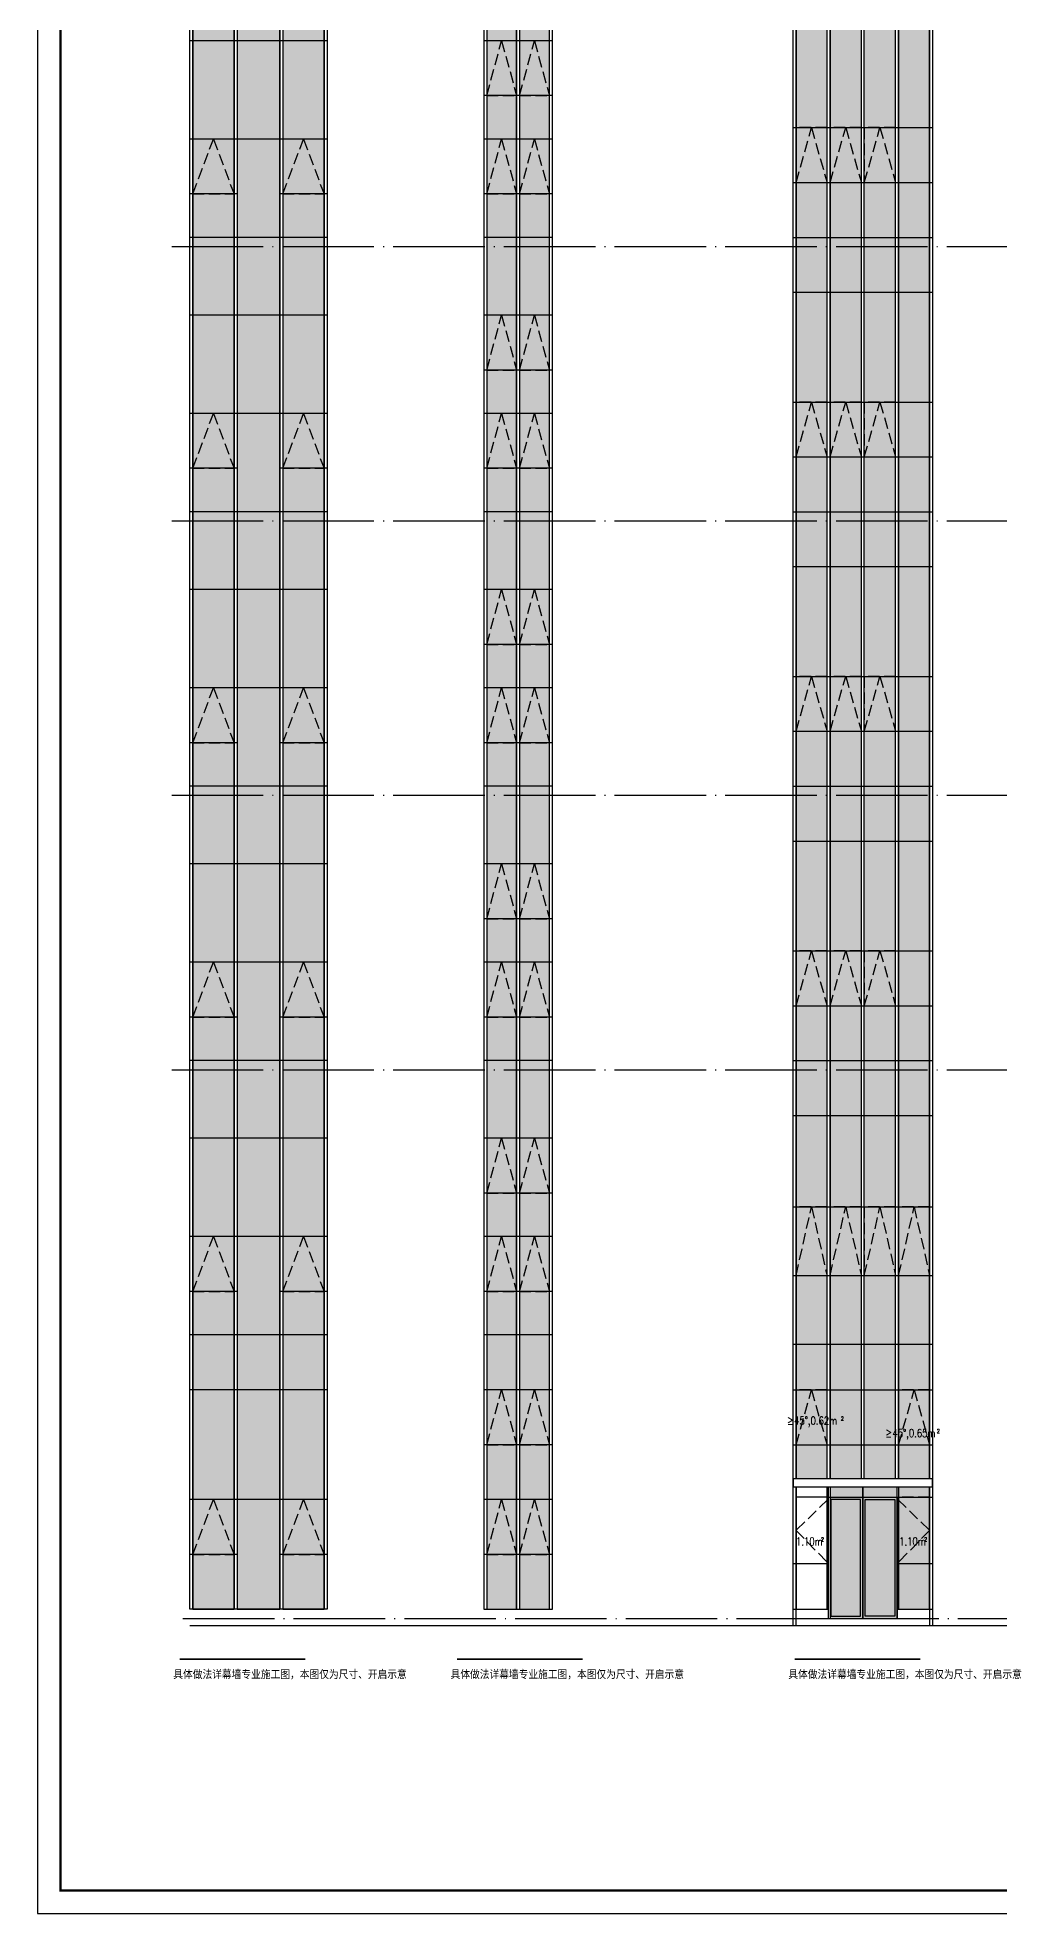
# Model space of a CAD drawing. Extents: x 6843040 to 15500510, y -6507076 to -4940511.
# Drawn here: x 7710620 to 7731645, y -6279856 to -6238834 of the extents above; entities that cross this region are included whole.
import ezdxf

# ---------------------------------------------------------------- set-up
doc = ezdxf.new("R2010")
doc.units = 0
doc.header["$LTSCALE"] = 1000
doc.header["$MEASUREMENT"] = 0
doc.linetypes.add('DASH', pattern=[0.35, 0.25, -0.1])
doc.linetypes.add('DOTE', pattern=[2.42, 2, -0.2, 0.02, -0.2])
for name, color, linetype in [('DIM_SYMB', 3, 'Continuous'), ('DOTE', 8, 'DOTE'), ('E_LINE_1', 1, 'Continuous'), ('LT-玻璃', 4, 'Continuous'), ('LT-铝板', 31, 'Continuous'), ('PUB_HACTH', 8, 'Continuous'), ('PUB_TEXT', 7, 'Continuous'), ('PUB_TITLE', 4, 'Continuous'), ('WINDOW', 4, 'Continuous')]:
    doc.layers.add(name, color=color, linetype=linetype)
doc.styles.add('_HZTXT', font='SIMPLEX', dxfattribs={"width": 0.9, "bigfont": 'HZTXT'})

msp = doc.modelspace()

# ---------------------------------------------------------------- hatches: boundary and pattern name
at = {"layer": 'PUB_HACTH'}
h = msp.add_hatch(dxfattribs=at)
h.set_pattern_fill('玻璃1', color=256, scale=150, style=0)
h.set_pattern_definition([(45, (-93238.1, -11048.2), (-734.82537, 734.82537), [336, -864]), (45, (-93094.1, -10988.2), (-734.82537, 734.82537), [144, -1056]), (45, (-93238.1, -10988.2), (-734.82537, 734.82537), [240, -960]), (45, (-93166.1, -11048.2), (806.10173, -806.10173), [300, -900]), (45, (-93238.1, -11108.2), (-734.82537, 734.82537), [480, -720]), (45, (-93238.1, -10928.2), (-734.82537, 734.82537), [120, -1080])])
h.paths.add_polyline_path([(7714012.5, -6273204.7), (7714915, -6273204.7), (7714915, -6224304.7), (7714012.5, -6224304.7)])
h = msp.add_hatch(dxfattribs=at)
h.set_pattern_fill('玻璃1', color=256, scale=150, style=0)
h.set_pattern_definition([(45, (-92238.1, -11048.2), (-734.82537, 734.82537), [336, -864]), (45, (-92094.1, -10988.2), (-734.82537, 734.82537), [144, -1056]), (45, (-92238.1, -10988.2), (-734.82537, 734.82537), [240, -960]), (45, (-92166.1, -11048.2), (806.10173, -806.10173), [300, -900]), (45, (-92238.1, -11108.2), (-734.82537, 734.82537), [480, -720]), (45, (-92238.1, -10928.2), (-734.82537, 734.82537), [120, -1080])])
h.paths.add_polyline_path([(7714980, -6273204.7), (7715915, -6273204.7), (7715915, -6224304.7), (7714980, -6224304.7)])
h = msp.add_hatch(dxfattribs=at)
h.set_pattern_fill('玻璃1', color=256, scale=150, style=0)
h.set_pattern_definition([(45, (-91270.6, -11048.2), (-734.82537, 734.82537), [336, -864]), (45, (-91126.6, -10988.2), (-734.82537, 734.82537), [144, -1056]), (45, (-91270.6, -10988.2), (-734.82537, 734.82537), [240, -960]), (45, (-91198.6, -11048.2), (806.10173, -806.10173), [300, -900]), (45, (-91270.6, -11108.2), (-734.82537, 734.82537), [480, -720]), (45, (-91270.6, -10928.2), (-734.82537, 734.82537), [120, -1080])])
h.paths.add_polyline_path([(7715980, -6273204.7), (7716882.5, -6273204.7), (7716882.5, -6224304.7), (7715980, -6224304.7)])
h = msp.add_hatch(dxfattribs=at)
h.set_pattern_fill('玻璃1', color=256, scale=150, style=0)
h.set_pattern_definition([(45, (-86780.6, -11048.2), (-734.82537, 734.82537), [336, -864]), (45, (-86636.6, -10988.2), (-734.82537, 734.82537), [144, -1056]), (45, (-86780.6, -10988.2), (-734.82537, 734.82537), [240, -960]), (45, (-86708.6, -11048.2), (806.10173, -806.10173), [300, -900]), (45, (-86780.6, -11108.2), (-734.82537, 734.82537), [480, -720]), (45, (-86780.6, -10928.2), (-734.82537, 734.82537), [120, -1080])])
h.paths.add_polyline_path([(7720437.6, -6273204.7), (7721090.1, -6273204.7), (7721090.1, -6224304.7), (7720437.6, -6224304.7)])
h = msp.add_hatch(dxfattribs=at)
h.set_pattern_fill('玻璃1', color=256, scale=150, style=0)
h.set_pattern_definition([(45, (-86063.1, -11048.2), (-734.82537, 734.82537), [336, -864]), (45, (-85919.1, -10988.2), (-734.82537, 734.82537), [144, -1056]), (45, (-86063.1, -10988.2), (-734.82537, 734.82537), [240, -960]), (45, (-85991, -11048.2), (806.10173, -806.10173), [300, -900]), (45, (-86063.1, -11108.2), (-734.82537, 734.82537), [480, -720]), (45, (-86063.1, -10928.2), (-734.82537, 734.82537), [120, -1080])])
h.paths.add_polyline_path([(7721155.1, -6273204.7), (7721807.6, -6273204.7), (7721807.6, -6224304.7), (7721155.1, -6224304.7)])
h = msp.add_hatch(dxfattribs=at)
h.set_pattern_fill('玻璃1', color=256, scale=150, style=0)
h.set_pattern_definition([(45, (-79994.6, -11048.2), (-734.82537, 734.82537), [336, -864]), (45, (-79850.6, -10988.2), (-734.82537, 734.82537), [144, -1056]), (45, (-79994.6, -10988.2), (-734.82537, 734.82537), [240, -960]), (45, (-79922.6, -11048.2), (806.10173, -806.10173), [300, -900]), (45, (-79994.6, -11108.2), (-734.82537, 734.82537), [480, -720]), (45, (-79994.6, -10928.2), (-734.82537, 734.82537), [120, -1080])])
h.paths.add_polyline_path([(7727198.5, -6270354.7), (7727876, -6270354.7), (7727876, -6224304.7), (7727198.5, -6224304.7)])
h = msp.add_hatch(dxfattribs=at)
h.set_pattern_fill('玻璃1', color=256, scale=150, style=0)
h.set_pattern_definition([(45, (-79252.1, -11048.2), (-734.82537, 734.82537), [336, -864]), (45, (-79108.1, -10988.2), (-734.82537, 734.82537), [144, -1056]), (45, (-79252.1, -10988.2), (-734.82537, 734.82537), [240, -960]), (45, (-79180.1, -11048.2), (806.10173, -806.10173), [300, -900]), (45, (-79252.1, -11108.2), (-734.82537, 734.82537), [480, -720]), (45, (-79252.1, -10928.2), (-734.82537, 734.82537), [120, -1080])])
h.paths.add_polyline_path([(7728658.5, -6270524.7), (7727941, -6270524.7), (7727941, -6273404.7), (7728658.5, -6273404.7)])
h.paths.add_polyline_path([(7727941, -6270354.7), (7728626, -6270354.7), (7728626, -6224304.7), (7727941, -6224304.7)])
h = msp.add_hatch(dxfattribs=at)
h.set_pattern_fill('玻璃1', color=256, scale=150, style=0)
h.set_pattern_definition([(45, (-78502.1, -11048.2), (-734.82537, 734.82537), [336, -864]), (45, (-78358.1, -10988.2), (-734.82537, 734.82537), [144, -1056]), (45, (-78502.1, -10988.2), (-734.82537, 734.82537), [240, -960]), (45, (-78430.1, -11048.2), (806.10173, -806.10173), [300, -900]), (45, (-78502.1, -11108.2), (-734.82537, 734.82537), [480, -720]), (45, (-78502.1, -10928.2), (-734.82537, 734.82537), [120, -1080])])
h.paths.add_polyline_path([(7729408.5, -6270524.7), (7728658.5, -6270524.7), (7728658.5, -6273404.7), (7729408.5, -6273404.7)])
h.paths.add_polyline_path([(7728691, -6270354.7), (7729376, -6270354.7), (7729376, -6224304.7), (7728691, -6224304.7)])
h = msp.add_hatch(dxfattribs=at)
h.set_pattern_fill('玻璃1', color=256, scale=150, style=0)
h.set_pattern_definition([(45, (-77752.1, -11048.2), (-734.82537, 734.82537), [336, -864]), (45, (-77608.1, -10988.2), (-734.82537, 734.82537), [144, -1056]), (45, (-77752.1, -10988.2), (-734.82537, 734.82537), [240, -960]), (45, (-77680.1, -11048.2), (806.10173, -806.10173), [300, -900]), (45, (-77752.1, -11108.2), (-734.82537, 734.82537), [480, -720]), (45, (-77752.1, -10928.2), (-734.82537, 734.82537), [120, -1080])])
h.paths.add_polyline_path([(7730118.5, -6270524.7), (7729441, -6270524.7), (7729441, -6273204.7), (7730118.5, -6273204.7)])
h.paths.add_polyline_path([(7729441, -6270354.7), (7730118.5, -6270354.7), (7730118.5, -6224304.7), (7729441, -6224304.7)])

# ---------------------------------------------------------------- linework, layer by layer
at = {"layer": 'DIM_SYMB', "const_width": 35}
for points in [[(7713725.7, -6274295.8), (7716475.2, -6274295.8)], [(7719785.6, -6274295.8), (7722535.1, -6274295.8)], [(7727168.9, -6274295.8), (7729918.3, -6274295.8)]]:
    msp.add_lwpolyline(points, dxfattribs=at)
at = {"layer": 'DOTE'}
for p, q in [((7713553, -6243404.7), (7745456.7, -6243404.7)), ((7713553, -6249404.7), (7745456.7, -6249404.7)), ((7713553, -6255404.7), (7745456.7, -6255404.7)), ((7713553, -6261404.7), (7745456.7, -6261404.7)), ((7713797.5, -6273404.7), (7745456.7, -6273404.7))]:
    msp.add_line(p, q, dxfattribs=at)
at = {"layer": 'E_LINE_1'}
msp.add_lwpolyline([(7713947.5, -6273554.7), (7745456.7, -6273554.7)], dxfattribs=at)
at = {"layer": 'LT-玻璃', "ltscale": 1000}
for p, q in [((7714915, -6224304.7), (7714915, -6273204.7)), ((7714980, -6224304.7), (7714980, -6273204.7)), ((7715915, -6224304.7), (7715915, -6273204.7)), ((7715980, -6224304.7), (7715980, -6273204.7)), ((7721090.1, -6224304.7), (7721090.1, -6273204.7)), ((7721155.1, -6224304.7), (7721155.1, -6273204.7)), ((7716947.5, -6238904.7), (7713947.5, -6238904.7)), ((7721872.6, -6238904.7), (7720372.6, -6238904.7)), ((7721872.6, -6240104.7), (7720372.6, -6240104.7)), ((7727133.5, -6240804.7), (7730183.5, -6240804.7)), ((7716947.5, -6241054.7), (7713947.5, -6241054.7)), ((7721872.6, -6241054.7), (7720372.6, -6241054.7)), ((7727133.5, -6242004.7), (7730183.5, -6242004.7)), ((7714980, -6242254.7), (7713947.5, -6242254.7)), ((7716947.5, -6242254.7), (7715915, -6242254.7)), ((7721872.6, -6242254.7), (7720372.6, -6242254.7)), ((7716947.5, -6243204.7), (7713947.5, -6243204.7)), ((7721872.6, -6243204.7), (7720372.6, -6243204.7)), ((7727133.5, -6243204.7), (7730183.5, -6243204.7)), ((7727133.5, -6244404.7), (7730183.5, -6244404.7)), ((7716947.5, -6244904.7), (7713947.5, -6244904.7)), ((7721872.6, -6244904.7), (7720372.6, -6244904.7)), ((7721872.6, -6246104.7), (7720372.6, -6246104.7)), ((7716947.5, -6247054.7), (7713947.5, -6247054.7)), ((7721872.6, -6247054.7), (7720372.6, -6247054.7)), ((7727133.5, -6246804.7), (7730183.5, -6246804.7)), ((7714980, -6248254.7), (7713947.5, -6248254.7)), ((7716947.5, -6248254.7), (7715915, -6248254.7)), ((7721872.6, -6248254.7), (7720372.6, -6248254.7)), ((7727133.5, -6248004.7), (7730183.5, -6248004.7)), ((7716947.5, -6249204.7), (7713947.5, -6249204.7)), ((7721872.6, -6249204.7), (7720372.6, -6249204.7)), ((7727133.5, -6249204.7), (7730183.5, -6249204.7)), ((7727133.5, -6250404.7), (7730183.5, -6250404.7)), ((7716947.5, -6250904.7), (7713947.5, -6250904.7)), ((7721872.6, -6250904.7), (7720372.6, -6250904.7)), ((7721872.6, -6252104.7), (7720372.6, -6252104.7)), ((7727133.5, -6252804.7), (7730183.5, -6252804.7)), ((7716947.5, -6253054.7), (7713947.5, -6253054.7)), ((7721872.6, -6253054.7), (7720372.6, -6253054.7)), ((7727133.5, -6254004.7), (7730183.5, -6254004.7)), ((7714980, -6254254.7), (7713947.5, -6254254.7)), ((7716947.5, -6254254.7), (7715915, -6254254.7)), ((7721872.6, -6254254.7), (7720372.6, -6254254.7)), ((7716947.5, -6255204.7), (7713947.5, -6255204.7)), ((7721872.6, -6255204.7), (7720372.6, -6255204.7)), ((7727133.5, -6255204.7), (7730183.5, -6255204.7)), ((7727133.5, -6256404.7), (7730183.5, -6256404.7)), ((7716947.5, -6256904.7), (7713947.5, -6256904.7)), ((7721872.6, -6256904.7), (7720372.6, -6256904.7)), ((7721872.6, -6258104.7), (7720372.6, -6258104.7)), ((7727133.5, -6258804.7), (7730183.5, -6258804.7)), ((7716947.5, -6259054.7), (7713947.5, -6259054.7)), ((7721872.6, -6259054.7), (7720372.6, -6259054.7)), ((7714980, -6260254.7), (7713947.5, -6260254.7)), ((7716947.5, -6260254.7), (7715915, -6260254.7)), ((7721872.6, -6260254.7), (7720372.6, -6260254.7)), ((7727133.5, -6260004.7), (7730183.5, -6260004.7)), ((7716947.5, -6261204.7), (7713947.5, -6261204.7)), ((7721872.6, -6261204.7), (7720372.6, -6261204.7)), ((7727133.5, -6261204.7), (7730183.5, -6261204.7)), ((7727133.5, -6262404.7), (7730183.5, -6262404.7)), ((7716947.5, -6262904.7), (7713947.5, -6262904.7)), ((7721872.6, -6262904.7), (7720372.6, -6262904.7)), ((7721872.6, -6264104.7), (7720372.6, -6264104.7)), ((7727133.5, -6264404.7), (7730183.5, -6264404.7)), ((7716947.5, -6265054.7), (7713947.5, -6265054.7)), ((7721872.6, -6265054.7), (7720372.6, -6265054.7)), ((7727133.5, -6265904.7), (7730183.5, -6265904.7)), ((7714980, -6266254.7), (7713947.5, -6266254.7)), ((7716947.5, -6266254.7), (7715915, -6266254.7)), ((7721872.6, -6266254.7), (7720372.6, -6266254.7)), ((7716947.5, -6267204.7), (7713947.5, -6267204.7)), ((7721872.6, -6267204.7), (7720372.6, -6267204.7)), ((7727133.5, -6267404.7), (7730183.5, -6267404.7)), ((7716947.5, -6268404.7), (7713947.5, -6268404.7)), ((7721872.6, -6268404.7), (7720372.6, -6268404.7)), ((7727133.5, -6268404.7), (7730183.5, -6268404.7)), ((7721872.6, -6269604.7), (7720372.6, -6269604.7)), ((7727133.5, -6269604.7), (7730183.5, -6269604.7)), ((7716947.5, -6270804.7), (7713947.5, -6270804.7)), ((7721872.6, -6270804.7), (7720372.6, -6270804.7)), ((7714980, -6272004.7), (7713947.5, -6272004.7)), ((7716947.5, -6272004.7), (7715915, -6272004.7)), ((7721872.6, -6272004.7), (7720372.6, -6272004.7)), ((7720372.6, -6273204.7), (7721872.6, -6273204.7))]:
    msp.add_line(p, q, dxfattribs=at)
at = {"layer": 'LT-玻璃'}
for p, q in [((7720372.6, -6224304.7), (7720372.6, -6273204.7)), ((7720437.6, -6224304.7), (7720437.6, -6273204.7)), ((7721807.6, -6273204.7), (7721807.6, -6224304.7)), ((7721872.6, -6273204.7), (7721872.6, -6224304.7))]:
    msp.add_line(p, q, dxfattribs=at)
at = {"layer": 'LT-铝板'}
msp.add_lwpolyline([(7727132.9, -6270524.7), (7730183.5, -6270524.7), (7730183.5, -6270354.7), (7727132.9, -6270354.7)], close=True, dxfattribs=at)
at = {"layer": 'PUB_HACTH'}
for points in [[(7714012.5, -6273204.7), (7714915, -6273204.7), (7714915, -6224304.7), (7714012.5, -6224304.7)], [(7714980, -6273204.7), (7715915, -6273204.7), (7715915, -6224304.7), (7714980, -6224304.7)], [(7715980, -6273204.7), (7716882.5, -6273204.7), (7716882.5, -6224304.7), (7715980, -6224304.7)], [(7720437.6, -6273204.7), (7721090.1, -6273204.7), (7721090.1, -6224304.7), (7720437.6, -6224304.7)], [(7721155.1, -6273204.7), (7721807.6, -6273204.7), (7721807.6, -6224304.7), (7721155.1, -6224304.7)]]:
    msp.add_lwpolyline(points, close=True, dxfattribs=at)
for points in [[(7727876, -6270354.7), (7727876, -6224304.7), (7727198.5, -6224304.7), (7727198.5, -6270354.7)], [(7728626, -6270354.7), (7728626, -6224304.7), (7727941, -6224304.7), (7727941, -6270354.7)], [(7730118.5, -6270354.7), (7730118.5, -6224304.7), (7729441, -6224304.7), (7729441, -6270354.7)], [(7727198.5, -6270524.7), (7727198.5, -6273204.7), (7727876, -6273204.7), (7727876, -6270524.7)], [(7727941, -6270524.7), (7727941, -6273404.7), (7728658.5, -6273404.7), (7728658.5, -6270524.7)], [(7728658.5, -6270524.7), (7728658.5, -6273404.7), (7729408.5, -6273404.7), (7729408.5, -6270524.7)], [(7729441, -6270524.7), (7729441, -6273204.7), (7730118.5, -6273204.7), (7730118.5, -6270524.7)]]:
    msp.add_lwpolyline(points, dxfattribs=at)
at = {"layer": 'PUB_TITLE'}
msp.add_lwpolyline([(7710619.9, -6279855.6), (7752669.9, -6279855.6), (7752669.9, -6220405.6), (7710619.9, -6220405.6)], close=True, dxfattribs=at)
at = {"layer": 'PUB_TITLE', "const_width": 50}
msp.add_lwpolyline([(7711119.9, -6279355.6), (7752169.9, -6279355.6), (7752169.9, -6221655.6), (7711119.9, -6221655.6)], close=True, dxfattribs=at)
at = {"layer": 'WINDOW'}
for p, q in [((7713947.5, -6273204.7), (7713947.5, -6224304.7)), ((7714012.5, -6273204.7), (7714012.5, -6224304.7)), ((7716882.5, -6224304.7), (7716882.5, -6273204.7)), ((7716947.5, -6224304.7), (7716947.5, -6273204.7)), ((7727133.5, -6273554.7), (7727133.5, -6224304.7)), ((7727198.5, -6270354.7), (7727198.5, -6224304.7)), ((7730118.5, -6224304.7), (7730118.5, -6270354.7)), ((7730183.5, -6224304.7), (7730183.5, -6273554.7)), ((7727198.5, -6273554.7), (7727198.5, -6270524.7)), ((7730118.5, -6270524.7), (7730118.5, -6273554.7)), ((7716947.5, -6273204.7), (7713947.5, -6273204.7))]:
    msp.add_line(p, q, dxfattribs=at)
for points in [[(7713947.5, -6273204.7), (7713947.5, -6224304.7), (7716947.5, -6224304.7), (7716947.5, -6273204.7)], [(7728608.5, -6270804.7), (7727958.5, -6270804.7), (7727958.5, -6273354.7), (7728608.5, -6273354.7)], [(7728708.5, -6270804.7), (7729358.5, -6270804.7), (7729358.5, -6273354.7), (7728708.5, -6273354.7)]]:
    msp.add_lwpolyline(points, close=True, dxfattribs=at)
for points in [[(7727876, -6270354.7), (7727876, -6224304.7)], [(7727941, -6270354.7), (7727941, -6224304.7)], [(7728626, -6270354.7), (7728626, -6224304.7)], [(7728691, -6270354.7), (7728691, -6224304.7)], [(7729376, -6270354.7), (7729376, -6224304.7)], [(7729441, -6270354.7), (7729441, -6224304.7)], [(7713947.5, -6267205.7), (7713947.5, -6262904.7)], [(7713947.5, -6267205.7), (7713947.5, -6262904.7)], [(7727908.5, -6273404.7), (7727908.5, -6270524.7)], [(7728658.5, -6273404.7), (7728658.5, -6270524.7)], [(7729408.5, -6273404.7), (7729408.5, -6270524.7)], [(7727908.5, -6270754.7), (7727198.5, -6270754.7)], [(7727908.5, -6273404.7), (7727908.5, -6270754.7), (7729408.5, -6270754.7), (7729408.5, -6273404.7)], [(7729408.5, -6270754.7), (7730184.2, -6270754.7)], [(7727133.5, -6272204.7), (7727908.5, -6272204.7)], [(7729408.5, -6272204.7), (7730184.2, -6272204.7)], [(7727133.5, -6273204.7), (7727908.5, -6273204.7)], [(7727908.5, -6273404.7), (7729408.5, -6273404.7)], [(7729408.5, -6273204.7), (7730184.2, -6273204.7)]]:
    msp.add_lwpolyline(points, dxfattribs=at)
at = {"layer": 'WINDOW', "color": 8, "linetype": 'DASH'}
for points in [[(7720437.6, -6240104.7), (7721090.1, -6240104.7), (7721090.1, -6238904.7), (7720437.6, -6238904.7)], [(7721155.1, -6240104.7), (7721807.6, -6240104.7), (7721807.6, -6238904.7), (7721155.1, -6238904.7)], [(7727198.5, -6242004.7), (7727876, -6242004.7), (7727876, -6240804.7), (7727198.5, -6240804.7)], [(7727941, -6242004.7), (7728626, -6242004.7), (7728626, -6240804.7), (7727941, -6240804.7)], [(7728691, -6242004.7), (7729376, -6242004.7), (7729376, -6240804.7), (7728691, -6240804.7)], [(7714012.5, -6242254.7), (7714915, -6242254.7), (7714915, -6241054.7), (7714012.5, -6241054.7)], [(7715980, -6242254.7), (7716882.5, -6242254.7), (7716882.5, -6241054.7), (7715980, -6241054.7)], [(7720437.6, -6242254.7), (7721090.1, -6242254.7), (7721090.1, -6241054.7), (7720437.6, -6241054.7)], [(7721155.1, -6242254.7), (7721807.6, -6242254.7), (7721807.6, -6241054.7), (7721155.1, -6241054.7)], [(7720437.6, -6246104.7), (7721090.1, -6246104.7), (7721090.1, -6244904.7), (7720437.6, -6244904.7)], [(7721155.1, -6246104.7), (7721807.6, -6246104.7), (7721807.6, -6244904.7), (7721155.1, -6244904.7)], [(7714012.5, -6248254.7), (7714915, -6248254.7), (7714915, -6247054.7), (7714012.5, -6247054.7)], [(7715980, -6248254.7), (7716882.5, -6248254.7), (7716882.5, -6247054.7), (7715980, -6247054.7)], [(7720437.6, -6248254.7), (7721090.1, -6248254.7), (7721090.1, -6247054.7), (7720437.6, -6247054.7)], [(7721155.1, -6248254.7), (7721807.6, -6248254.7), (7721807.6, -6247054.7), (7721155.1, -6247054.7)], [(7727198.5, -6248004.7), (7727876, -6248004.7), (7727876, -6246804.7), (7727198.5, -6246804.7)], [(7727941, -6248004.7), (7728626, -6248004.7), (7728626, -6246804.7), (7727941, -6246804.7)], [(7728691, -6248004.7), (7729376, -6248004.7), (7729376, -6246804.7), (7728691, -6246804.7)], [(7720437.6, -6252104.7), (7721090.1, -6252104.7), (7721090.1, -6250904.7), (7720437.6, -6250904.7)], [(7721155.1, -6252104.7), (7721807.6, -6252104.7), (7721807.6, -6250904.7), (7721155.1, -6250904.7)], [(7727198.5, -6254004.7), (7727876, -6254004.7), (7727876, -6252804.7), (7727198.5, -6252804.7)], [(7727941, -6254004.7), (7728626, -6254004.7), (7728626, -6252804.7), (7727941, -6252804.7)], [(7728691, -6254004.7), (7729376, -6254004.7), (7729376, -6252804.7), (7728691, -6252804.7)], [(7714012.5, -6254254.7), (7714915, -6254254.7), (7714915, -6253054.7), (7714012.5, -6253054.7)], [(7715980, -6254254.7), (7716882.5, -6254254.7), (7716882.5, -6253054.7), (7715980, -6253054.7)], [(7720437.6, -6254254.7), (7721090.1, -6254254.7), (7721090.1, -6253054.7), (7720437.6, -6253054.7)], [(7721155.1, -6254254.7), (7721807.6, -6254254.7), (7721807.6, -6253054.7), (7721155.1, -6253054.7)], [(7720437.6, -6258104.7), (7721090.1, -6258104.7), (7721090.1, -6256904.7), (7720437.6, -6256904.7)], [(7721155.1, -6258104.7), (7721807.6, -6258104.7), (7721807.6, -6256904.7), (7721155.1, -6256904.7)], [(7727198.5, -6260004.7), (7727876, -6260004.7), (7727876, -6258804.7), (7727198.5, -6258804.7)], [(7727941, -6260004.7), (7728626, -6260004.7), (7728626, -6258804.7), (7727941, -6258804.7)], [(7728691, -6260004.7), (7729376, -6260004.7), (7729376, -6258804.7), (7728691, -6258804.7)], [(7714012.5, -6260254.7), (7714915, -6260254.7), (7714915, -6259054.7), (7714012.5, -6259054.7)], [(7715980, -6260254.7), (7716882.5, -6260254.7), (7716882.5, -6259054.7), (7715980, -6259054.7)], [(7720437.6, -6260254.7), (7721090.1, -6260254.7), (7721090.1, -6259054.7), (7720437.6, -6259054.7)], [(7721155.1, -6260254.7), (7721807.6, -6260254.7), (7721807.6, -6259054.7), (7721155.1, -6259054.7)], [(7720437.6, -6264104.7), (7721090.1, -6264104.7), (7721090.1, -6262904.7), (7720437.6, -6262904.7)], [(7721155.1, -6264104.7), (7721807.6, -6264104.7), (7721807.6, -6262904.7), (7721155.1, -6262904.7)], [(7727198.5, -6265904.7), (7727876, -6265904.7), (7727876, -6264404.7), (7727198.5, -6264404.7)], [(7727941, -6265904.7), (7728626, -6265904.7), (7728626, -6264404.7), (7727941, -6264404.7)], [(7728691, -6265904.7), (7729376, -6265904.7), (7729376, -6264404.7), (7728691, -6264404.7)], [(7729441, -6265904.7), (7730118.5, -6265904.7), (7730118.5, -6264404.7), (7729441, -6264404.7)], [(7714012.5, -6266254.7), (7714915, -6266254.7), (7714915, -6265054.7), (7714012.5, -6265054.7)], [(7715980, -6266254.7), (7716882.5, -6266254.7), (7716882.5, -6265054.7), (7715980, -6265054.7)], [(7720437.6, -6266254.7), (7721090.1, -6266254.7), (7721090.1, -6265054.7), (7720437.6, -6265054.7)], [(7721155.1, -6266254.7), (7721807.6, -6266254.7), (7721807.6, -6265054.7), (7721155.1, -6265054.7)], [(7720437.6, -6269604.7), (7721090.1, -6269604.7), (7721090.1, -6268404.7), (7720437.6, -6268404.7)], [(7721155.1, -6269604.7), (7721807.6, -6269604.7), (7721807.6, -6268404.7), (7721155.1, -6268404.7)], [(7727198.5, -6269604.7), (7727876, -6269604.7), (7727876, -6268404.7), (7727198.5, -6268404.7)], [(7729441, -6269604.7), (7730118.5, -6269604.7), (7730118.5, -6268404.7), (7729441, -6268404.7)], [(7714012.5, -6272004.7), (7714915, -6272004.7), (7714915, -6270804.7), (7714012.5, -6270804.7)], [(7715980, -6272004.7), (7716882.5, -6272004.7), (7716882.5, -6270804.7), (7715980, -6270804.7)], [(7720437.6, -6272004.7), (7721090.1, -6272004.7), (7721090.1, -6270804.7), (7720437.6, -6270804.7)], [(7721155.1, -6272004.7), (7721807.6, -6272004.7), (7721807.6, -6270804.7), (7721155.1, -6270804.7)], [(7727198.5, -6272204.7), (7727908.5, -6272204.7), (7727908.5, -6270754.7), (7727198.5, -6270754.7)], [(7729408.5, -6272204.7), (7730118.5, -6272204.7), (7730118.5, -6270754.7), (7729408.5, -6270754.7)]]:
    msp.add_lwpolyline(points, close=True, dxfattribs=at)
for points in [[(7720437.6, -6240104.7), (7720763.8, -6238904.7), (7721090.1, -6240104.7)], [(7721155.1, -6240104.7), (7721481.3, -6238904.7), (7721807.6, -6240104.7)], [(7727198.5, -6242004.7), (7727537.3, -6240804.7), (7727876, -6242004.7)], [(7727941, -6242004.7), (7728283.5, -6240804.7), (7728626, -6242004.7)], [(7728691, -6242004.7), (7729033.5, -6240804.7), (7729376, -6242004.7)], [(7714012.5, -6242254.7), (7714463.8, -6241054.7), (7714915, -6242254.7)], [(7715980, -6242254.7), (7716431.3, -6241054.7), (7716882.5, -6242254.7)], [(7720437.6, -6242254.7), (7720763.8, -6241054.7), (7721090.1, -6242254.7)], [(7721155.1, -6242254.7), (7721481.3, -6241054.7), (7721807.6, -6242254.7)], [(7720437.6, -6246104.7), (7720763.8, -6244904.7), (7721090.1, -6246104.7)], [(7721155.1, -6246104.7), (7721481.3, -6244904.7), (7721807.6, -6246104.7)], [(7714012.5, -6248254.7), (7714463.8, -6247054.7), (7714915, -6248254.7)], [(7715980, -6248254.7), (7716431.3, -6247054.7), (7716882.5, -6248254.7)], [(7720437.6, -6248254.7), (7720763.8, -6247054.7), (7721090.1, -6248254.7)], [(7721155.1, -6248254.7), (7721481.3, -6247054.7), (7721807.6, -6248254.7)], [(7727198.5, -6248004.7), (7727537.3, -6246804.7), (7727876, -6248004.7)], [(7727941, -6248004.7), (7728283.5, -6246804.7), (7728626, -6248004.7)], [(7728691, -6248004.7), (7729033.5, -6246804.7), (7729376, -6248004.7)], [(7720437.6, -6252104.7), (7720763.8, -6250904.7), (7721090.1, -6252104.7)], [(7721155.1, -6252104.7), (7721481.3, -6250904.7), (7721807.6, -6252104.7)], [(7727198.5, -6254004.7), (7727537.3, -6252804.7), (7727876, -6254004.7)], [(7727941, -6254004.7), (7728283.5, -6252804.7), (7728626, -6254004.7)], [(7728691, -6254004.7), (7729033.5, -6252804.7), (7729376, -6254004.7)], [(7714012.5, -6254254.7), (7714463.8, -6253054.7), (7714915, -6254254.7)], [(7715980, -6254254.7), (7716431.3, -6253054.7), (7716882.5, -6254254.7)], [(7720437.6, -6254254.7), (7720763.8, -6253054.7), (7721090.1, -6254254.7)], [(7721155.1, -6254254.7), (7721481.3, -6253054.7), (7721807.6, -6254254.7)], [(7720437.6, -6258104.7), (7720763.8, -6256904.7), (7721090.1, -6258104.7)], [(7721155.1, -6258104.7), (7721481.3, -6256904.7), (7721807.6, -6258104.7)], [(7727198.5, -6260004.7), (7727537.3, -6258804.7), (7727876, -6260004.7)], [(7727941, -6260004.7), (7728283.5, -6258804.7), (7728626, -6260004.7)], [(7728691, -6260004.7), (7729033.5, -6258804.7), (7729376, -6260004.7)], [(7714012.5, -6260254.7), (7714463.8, -6259054.7), (7714915, -6260254.7)], [(7715980, -6260254.7), (7716431.3, -6259054.7), (7716882.5, -6260254.7)], [(7720437.6, -6260254.7), (7720763.8, -6259054.7), (7721090.1, -6260254.7)], [(7721155.1, -6260254.7), (7721481.3, -6259054.7), (7721807.6, -6260254.7)], [(7720437.6, -6264104.7), (7720763.8, -6262904.7), (7721090.1, -6264104.7)], [(7721155.1, -6264104.7), (7721481.3, -6262904.7), (7721807.6, -6264104.7)], [(7727198.5, -6265904.7), (7727537.3, -6264404.7), (7727876, -6265904.7)], [(7727941, -6265904.7), (7728283.5, -6264404.7), (7728626, -6265904.7)], [(7728691, -6265904.7), (7729033.5, -6264404.7), (7729376, -6265904.7)], [(7729441, -6265904.7), (7729779.8, -6264404.7), (7730118.5, -6265904.7)], [(7714012.5, -6266254.7), (7714463.8, -6265054.7), (7714915, -6266254.7)], [(7715980, -6266254.7), (7716431.3, -6265054.7), (7716882.5, -6266254.7)], [(7720437.6, -6266254.7), (7720763.8, -6265054.7), (7721090.1, -6266254.7)], [(7721155.1, -6266254.7), (7721481.3, -6265054.7), (7721807.6, -6266254.7)], [(7720437.6, -6269604.7), (7720763.8, -6268404.7), (7721090.1, -6269604.7)], [(7721155.1, -6269604.7), (7721481.3, -6268404.7), (7721807.6, -6269604.7)], [(7727198.5, -6269604.7), (7727537.3, -6268404.7), (7727876, -6269604.7)], [(7729441, -6269604.7), (7729779.8, -6268404.7), (7730118.5, -6269604.7)], [(7714012.5, -6272004.7), (7714463.8, -6270804.7), (7714915, -6272004.7)], [(7715980, -6272004.7), (7716431.3, -6270804.7), (7716882.5, -6272004.7)], [(7720437.6, -6272004.7), (7720763.8, -6270804.7), (7721090.1, -6272004.7)], [(7721155.1, -6272004.7), (7721481.3, -6270804.7), (7721807.6, -6272004.7)], [(7727892.2, -6270804.7), (7727198.5, -6271479.7), (7727908.5, -6272204.7)], [(7729424.9, -6270804.7), (7730118.5, -6271479.7), (7729408.5, -6272204.7)]]:
    msp.add_lwpolyline(points, dxfattribs=at)

# ---------------------------------------------------------------- texts
at = {"layer": 'PUB_TEXT', "style": '_HZTXT'}
for s, height, width, p in [('≥', 175, 0.9, (7726999, -6269166)), ('45%%d,0.62m', 175, 0.774, (7727156.5, -6269166)), ('2', 87.5, 0.774, (7728175.6, -6269078.5)), ('≥', 175, 0.9, (7729148.4, -6269438.9)), ('45%%d,0.65m', 175, 0.774, (7729305.9, -6269438.9)), ('2', 87.5, 0.774, (7730275, -6269351.4)), ('1.10m', 175, 0.774, (7727198.5, -6271806.5)), ('2', 87.5, 0.774, (7727741.9, -6271719)), ('1.10m', 175, 0.774, (7729453.2, -6271806.5)), ('2', 87.5, 0.774, (7729996.6, -6271719))]:
    msp.add_text(s, height=height, dxfattribs=dict(at, width=width)).set_placement(p)
at = {"layer": 'PUB_TEXT', "linetype": 'ByBlock', "style": '_HZTXT', "width": 0.9}
for p in [(7713587.4, -6274728.3), (7719647.2, -6274728.3), (7727030.5, -6274728.3)]:
    msp.add_text('具体做法详幕墙专业施工图，本图仅为尺寸、开启示意', height=175, dxfattribs=at).set_placement(p)

doc.saveas('drawing.dxf')
